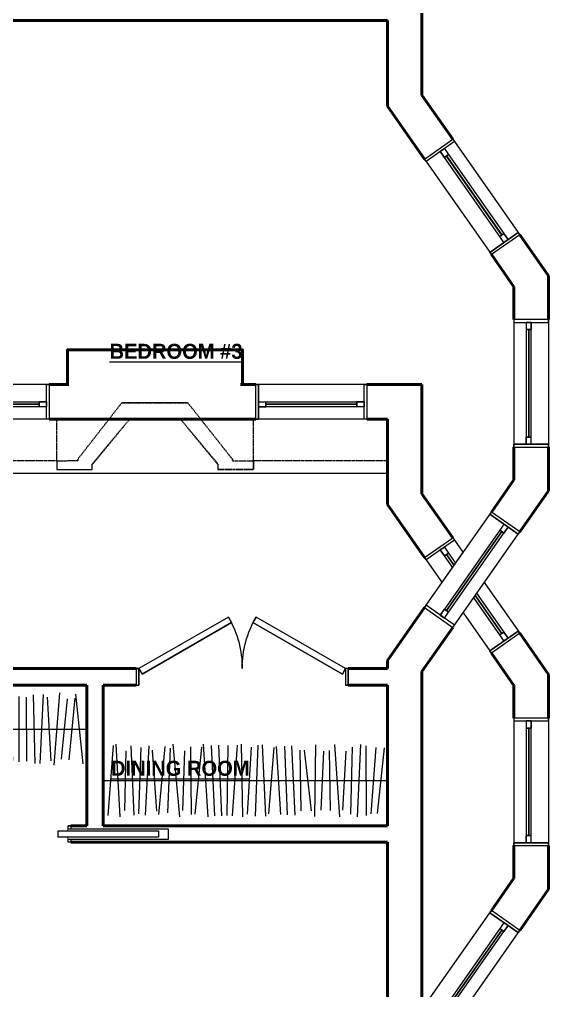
# Model space of a CAD drawing. Header units: inches. Extents: x -961 to 1381, y -1063 to 1035.
# Drawn here: x -128.7 to 16.6, y -697.3 to -430.6 of the extents above; entities that cross this region are included whole.
import ezdxf

# ---------------------------------------------------------------- set-up
doc = ezdxf.new("R2010")
doc.units = ezdxf.units.IN
doc.header["$LTSCALE"] = 0.2
doc.header["$MEASUREMENT"] = 0
doc.linetypes.add('STYLE_01', pattern=[0.41664, 0.20828, -0.20836])
for name, color, linetype, lineweight in [('_MD Elevations (2D)', 7, 'Continuous', 5), ('None', 7, 'Continuous', 5), ('Sills', 7, 'Continuous', 5)]:
    doc.layers.add(name, color=color, linetype=linetype, lineweight=lineweight)
doc.styles.add('Bradley Hand ITC TT-Bold', font='Bradley Hand ITC TT-Bold')

# ---------------------------------------------------------------- blocks, each defined once
blk = doc.blocks.new('Group-84')
at = {"layer": 'None', "color": 7, "linetype": 'Continuous', "lineweight": 5}
for points in [[(-15.25, 4.75), (-14.5, 4.75), (-14.5, -4.75), (-15.25, -4.75)], [(14.5, 4.75), (15.25, 4.75), (15.25, -4.75), (14.5, -4.75)]]:
    blk.add_lwpolyline(points, close=True, dxfattribs=at)
blk = doc.blocks.new('Group-85')
at = {"layer": 'None', "color": 7, "linetype": 'Continuous', "lineweight": 5}
for p, q in [((-15.25, 4.75), (-14.5, 4.75)), ((-14.5, 4.75), (-14.5, -4.75)), ((15.25, 4.75), (14.5, 4.75)), ((14.5, 4.75), (14.5, -4.75)), ((-15.25, -4.75), (-14.5, -4.75)), ((15.25, -4.75), (14.5, -4.75))]:
    blk.add_line(p, q, dxfattribs=at)
at = {"layer": 'None', "color": 7}
blk.add_blockref('Group-84', (0, 0), dxfattribs=at)
blk = doc.blocks.new('Group-86')
at = {"layer": 'None', "color": 7, "linetype": 'Continuous', "lineweight": 5}
for p, q in [((-14.5, 1.375), (-14.5, 0)), ((14.5, 1.375), (14.5, 0))]:
    blk.add_line(p, q, dxfattribs=at)
blk = doc.blocks.new('Group-87')
at = {"layer": 'None', "color": 7, "linetype": 'Continuous', "lineweight": 5}
for points in [[(-14.5, 1.375), (-12.5, 1.375), (-12.5, 0), (-14.5, 0)], [(12.5, 1.375), (14.5, 1.375), (14.5, 0), (12.5, 0)]]:
    blk.add_lwpolyline(points, close=True, dxfattribs=at)
blk = doc.blocks.new('Group-88')
at = {"layer": 'None', "color": 7, "linetype": 'Continuous', "lineweight": 5}
for p, q in [((-14.5, 1.375), (-12.5, 1.375)), ((-14.5, 0), (-12.5, 0)), ((-12.5, 1.375), (-12.5, 0)), ((14.5, 1.375), (12.5, 1.375)), ((12.5, 1.375), (12.5, 0)), ((14.5, 0), (12.5, 0))]:
    blk.add_line(p, q, dxfattribs=at)
blk.add_lwpolyline([(-12.5, 1.375), (12.5, 1.375), (12.5, 0), (-12.5, 0)], close=True, dxfattribs=at)
at = {"layer": 'None', "color": 7}
for name in ['Group-86', 'Group-87']:
    blk.add_blockref(name, (0, 0), dxfattribs=at)
blk = doc.blocks.new('Group-89')
at = {"layer": 'None', "color": 7, "linetype": 'Continuous', "lineweight": 5}
blk.add_lwpolyline([(-12.5, 0.7125), (12.5, 0.7125), (12.5, 0.6625), (-12.5, 0.6625)], close=True, dxfattribs=at)
blk = doc.blocks.new('Group-90')
at = {"layer": 'None', "color": 7, "linetype": 'Continuous', "lineweight": 5}
for p, q in [((-12.5, 0.7125), (12.5, 0.7125)), ((-12.5, 0.6625), (12.5, 0.6625))]:
    blk.add_line(p, q, dxfattribs=at)
at = {"layer": 'None', "color": 7}
blk.add_blockref('Group-89', (0, 0), dxfattribs=at)
blk = doc.blocks.new('Window (2D)-2')
at = {"color": 7, "linetype": 'Continuous', "lineweight": 5}
blk.add_wipeout([(-15.25, 4.75), (15.25, 4.75), (15.25, -4.75), (-15.25, -4.75)], dxfattribs=at).dxf.layer = 'None'
at = {"layer": 'None', "color": 7, "linetype": 'Continuous', "lineweight": 5}
for p, q in [((-15.25, 4.75), (15.25, 4.75)), ((-15.25, -4.75), (15.25, -4.75))]:
    blk.add_line(p, q, dxfattribs=at)
at = {"layer": 'None', "color": 7}
blk.add_blockref('Group-85', (0, 0), dxfattribs=at)
at = {"layer": 'Sills'}
for name in ['Group-88', 'Group-90']:
    blk.add_blockref(name, (0, 0), dxfattribs=at)
blk = doc.blocks.new('Group-92')
at = {"layer": 'None', "color": 7, "linetype": 'Continuous', "lineweight": 5}
for points in [[(-15.25, 4.75), (-14.5, 4.75), (-14.5, -4.75), (-15.25, -4.75)], [(14.5, 4.75), (15.25, 4.75), (15.25, -4.75), (14.5, -4.75)]]:
    blk.add_lwpolyline(points, close=True, dxfattribs=at)
blk = doc.blocks.new('Group-93')
at = {"layer": 'None', "color": 7, "linetype": 'Continuous', "lineweight": 5}
for p, q in [((-15.25, 4.75), (-14.5, 4.75)), ((-14.5, 4.75), (-14.5, -4.75)), ((15.25, 4.75), (14.5, 4.75)), ((14.5, 4.75), (14.5, -4.75)), ((-15.25, -4.75), (-14.5, -4.75)), ((15.25, -4.75), (14.5, -4.75))]:
    blk.add_line(p, q, dxfattribs=at)
at = {"layer": 'None', "color": 7}
blk.add_blockref('Group-92', (0, 0), dxfattribs=at)
blk = doc.blocks.new('Group-94')
at = {"layer": 'None', "color": 7, "linetype": 'Continuous', "lineweight": 5}
for p, q in [((-14.5, 1.375), (-14.5, 0)), ((14.5, 1.375), (14.5, 0))]:
    blk.add_line(p, q, dxfattribs=at)
blk = doc.blocks.new('Group-95')
at = {"layer": 'None', "color": 7, "linetype": 'Continuous', "lineweight": 5}
for points in [[(-14.5, 1.375), (-12.5, 1.375), (-12.5, 0), (-14.5, 0)], [(12.5, 1.375), (14.5, 1.375), (14.5, 0), (12.5, 0)]]:
    blk.add_lwpolyline(points, close=True, dxfattribs=at)
blk = doc.blocks.new('Group-96')
at = {"layer": 'None', "color": 7, "linetype": 'Continuous', "lineweight": 5}
for p, q in [((-14.5, 1.375), (-12.5, 1.375)), ((-14.5, 0), (-12.5, 0)), ((-12.5, 1.375), (-12.5, 0)), ((14.5, 1.375), (12.5, 1.375)), ((12.5, 1.375), (12.5, 0)), ((14.5, 0), (12.5, 0))]:
    blk.add_line(p, q, dxfattribs=at)
blk.add_lwpolyline([(-12.5, 1.375), (12.5, 1.375), (12.5, 0), (-12.5, 0)], close=True, dxfattribs=at)
at = {"layer": 'None', "color": 7}
for name in ['Group-94', 'Group-95']:
    blk.add_blockref(name, (0, 0), dxfattribs=at)
blk = doc.blocks.new('Group-97')
at = {"layer": 'None', "color": 7, "linetype": 'Continuous', "lineweight": 5}
blk.add_lwpolyline([(-12.5, 0.7125), (12.5, 0.7125), (12.5, 0.6625), (-12.5, 0.6625)], close=True, dxfattribs=at)
blk = doc.blocks.new('Group-98')
at = {"layer": 'None', "color": 7, "linetype": 'Continuous', "lineweight": 5}
for p, q in [((-12.5, 0.7125), (12.5, 0.7125)), ((-12.5, 0.6625), (12.5, 0.6625))]:
    blk.add_line(p, q, dxfattribs=at)
at = {"layer": 'None', "color": 7}
blk.add_blockref('Group-97', (0, 0), dxfattribs=at)
blk = doc.blocks.new('Window (2D)-3')
at = {"color": 7, "linetype": 'Continuous', "lineweight": 5}
blk.add_wipeout([(-15.25, 4.75), (15.25, 4.75), (15.25, -4.75), (-15.25, -4.75)], dxfattribs=at).dxf.layer = 'None'
at = {"layer": 'None', "color": 7, "linetype": 'Continuous', "lineweight": 5}
for p, q in [((-15.25, 4.75), (15.25, 4.75)), ((-15.25, -4.75), (15.25, -4.75))]:
    blk.add_line(p, q, dxfattribs=at)
at = {"layer": 'None', "color": 7}
blk.add_blockref('Group-93', (0, 0), dxfattribs=at)
at = {"layer": 'Sills'}
for name in ['Group-96', 'Group-98']:
    blk.add_blockref(name, (0, 0), dxfattribs=at)
blk = doc.blocks.new('Group-101')
at = {"layer": 'None', "color": 7, "linetype": 'Continuous', "lineweight": 5}
for points in [[(-17.5, 4.75), (-16.75, 4.75), (-16.75, -4.75), (-17.5, -4.75)], [(16.75, 4.75), (17.5, 4.75), (17.5, -4.75), (16.75, -4.75)]]:
    blk.add_lwpolyline(points, close=True, dxfattribs=at)
blk = doc.blocks.new('Group-102')
at = {"layer": 'None', "color": 7, "linetype": 'Continuous', "lineweight": 5}
for p, q in [((-17.5, 4.75), (-16.75, 4.75)), ((-16.75, 4.75), (-16.75, -4.75)), ((17.5, 4.75), (16.75, 4.75)), ((16.75, 4.75), (16.75, -4.75)), ((-17.5, -4.75), (-16.75, -4.75)), ((17.5, -4.75), (16.75, -4.75))]:
    blk.add_line(p, q, dxfattribs=at)
at = {"layer": 'None', "color": 7}
blk.add_blockref('Group-101', (0, 0), dxfattribs=at)
blk = doc.blocks.new('Group-103')
at = {"layer": 'None', "color": 7, "linetype": 'Continuous', "lineweight": 5}
for p, q in [((-16.75, 1.375), (-16.75, 0)), ((16.75, 1.375), (16.75, 0))]:
    blk.add_line(p, q, dxfattribs=at)
blk = doc.blocks.new('Group-104')
at = {"layer": 'None', "color": 7, "linetype": 'Continuous', "lineweight": 5}
for points in [[(-16.75, 1.375), (-14.75, 1.375), (-14.75, 0), (-16.75, 0)], [(14.75, 1.375), (16.75, 1.375), (16.75, 0), (14.75, 0)]]:
    blk.add_lwpolyline(points, close=True, dxfattribs=at)
blk = doc.blocks.new('Group-105')
at = {"layer": 'None', "color": 7, "linetype": 'Continuous', "lineweight": 5}
for p, q in [((-16.75, 1.375), (-14.75, 1.375)), ((-16.75, 0), (-14.75, 0)), ((-14.75, 1.375), (-14.75, 0)), ((16.75, 1.375), (14.75, 1.375)), ((14.75, 1.375), (14.75, 0)), ((16.75, 0), (14.75, 0))]:
    blk.add_line(p, q, dxfattribs=at)
blk.add_lwpolyline([(-14.75, 1.375), (14.75, 1.375), (14.75, 0), (-14.75, 0)], close=True, dxfattribs=at)
at = {"layer": 'None', "color": 7}
for name in ['Group-103', 'Group-104']:
    blk.add_blockref(name, (0, 0), dxfattribs=at)
blk = doc.blocks.new('Group-106')
at = {"layer": 'None', "color": 7, "linetype": 'Continuous', "lineweight": 5}
blk.add_lwpolyline([(-14.75, 0.7125), (14.75, 0.7125), (14.75, 0.6625), (-14.75, 0.6625)], close=True, dxfattribs=at)
blk = doc.blocks.new('Group-107')
at = {"layer": 'None', "color": 7, "linetype": 'Continuous', "lineweight": 5}
for p, q in [((-14.75, 0.7125), (14.75, 0.7125)), ((-14.75, 0.6625), (14.75, 0.6625))]:
    blk.add_line(p, q, dxfattribs=at)
at = {"layer": 'None', "color": 7}
blk.add_blockref('Group-106', (0, 0), dxfattribs=at)
blk = doc.blocks.new('Window (2D)-4')
at = {"color": 7, "linetype": 'Continuous', "lineweight": 5}
blk.add_wipeout([(-17.5, 4.75), (17.5, 4.75), (17.5, -4.75), (-17.5, -4.75)], dxfattribs=at).dxf.layer = 'None'
at = {"layer": 'None', "color": 7, "linetype": 'Continuous', "lineweight": 5}
for p, q in [((-17.5, 4.75), (17.5, 4.75)), ((-17.5, -4.75), (17.5, -4.75))]:
    blk.add_line(p, q, dxfattribs=at)
at = {"layer": 'None', "color": 7}
blk.add_blockref('Group-102', (0, 0), dxfattribs=at)
at = {"layer": 'Sills'}
for name in ['Group-105', 'Group-107']:
    blk.add_blockref(name, (0, 0), dxfattribs=at)
blk = doc.blocks.new('Group-129')
at = {"layer": 'None', "color": 7, "linetype": 'Continuous', "lineweight": 5}
for points in [[(-16, 4.75), (-15.25, 4.75), (-15.25, -4.75), (-16, -4.75)], [(15.25, 4.75), (16, 4.75), (16, -4.75), (15.25, -4.75)]]:
    blk.add_lwpolyline(points, close=True, dxfattribs=at)
blk = doc.blocks.new('Group-130')
at = {"layer": 'None', "color": 7, "linetype": 'Continuous', "lineweight": 5}
for p, q in [((-16, 4.75), (-15.25, 4.75)), ((-15.25, 4.75), (-15.25, -4.75)), ((16, 4.75), (15.25, 4.75)), ((15.25, 4.75), (15.25, -4.75)), ((-16, -4.75), (-15.25, -4.75)), ((16, -4.75), (15.25, -4.75))]:
    blk.add_line(p, q, dxfattribs=at)
at = {"layer": 'None', "color": 7}
blk.add_blockref('Group-129', (0, 0), dxfattribs=at)
blk = doc.blocks.new('Group-131')
at = {"layer": 'None', "color": 7, "linetype": 'Continuous', "lineweight": 5}
for p, q in [((-15.25, 1.375), (-15.25, 0)), ((15.25, 1.375), (15.25, 0))]:
    blk.add_line(p, q, dxfattribs=at)
blk = doc.blocks.new('Group-132')
at = {"layer": 'None', "color": 7, "linetype": 'Continuous', "lineweight": 5}
for points in [[(-15.25, 1.375), (-13.25, 1.375), (-13.25, 0), (-15.25, 0)], [(13.25, 1.375), (15.25, 1.375), (15.25, 0), (13.25, 0)]]:
    blk.add_lwpolyline(points, close=True, dxfattribs=at)
blk = doc.blocks.new('Group-133')
at = {"layer": 'None', "color": 7, "linetype": 'Continuous', "lineweight": 5}
for p, q in [((-15.25, 1.375), (-13.25, 1.375)), ((-15.25, 0), (-13.25, 0)), ((-13.25, 1.375), (-13.25, 0)), ((15.25, 1.375), (13.25, 1.375)), ((13.25, 1.375), (13.25, 0)), ((15.25, 0), (13.25, 0))]:
    blk.add_line(p, q, dxfattribs=at)
blk.add_lwpolyline([(-13.25, 1.375), (13.25, 1.375), (13.25, 0), (-13.25, 0)], close=True, dxfattribs=at)
at = {"layer": 'None', "color": 7}
for name in ['Group-131', 'Group-132']:
    blk.add_blockref(name, (0, 0), dxfattribs=at)
blk = doc.blocks.new('Group-134')
at = {"layer": 'None', "color": 7, "linetype": 'Continuous', "lineweight": 5}
blk.add_lwpolyline([(-13.25, 0.7125), (13.25, 0.7125), (13.25, 0.6625), (-13.25, 0.6625)], close=True, dxfattribs=at)
blk = doc.blocks.new('Group-135')
at = {"layer": 'None', "color": 7, "linetype": 'Continuous', "lineweight": 5}
for p, q in [((-13.25, 0.7125), (13.25, 0.7125)), ((-13.25, 0.6625), (13.25, 0.6625))]:
    blk.add_line(p, q, dxfattribs=at)
at = {"layer": 'None', "color": 7}
blk.add_blockref('Group-134', (0, 0), dxfattribs=at)
blk = doc.blocks.new('Window (2D)-7')
at = {"color": 7, "linetype": 'Continuous', "lineweight": 5}
blk.add_wipeout([(-16, 4.75), (16, 4.75), (16, -4.75), (-16, -4.75)], dxfattribs=at).dxf.layer = 'None'
at = {"layer": 'None', "color": 7, "linetype": 'Continuous', "lineweight": 5}
for p, q in [((-16, 4.75), (16, 4.75)), ((-16, -4.75), (16, -4.75))]:
    blk.add_line(p, q, dxfattribs=at)
at = {"layer": 'None', "color": 7}
blk.add_blockref('Group-130', (0, 0), dxfattribs=at)
at = {"layer": 'Sills'}
for name in ['Group-133', 'Group-135']:
    blk.add_blockref(name, (0, 0), dxfattribs=at)
blk = doc.blocks.new('Group-137')
at = {"layer": 'None', "color": 7, "linetype": 'Continuous', "lineweight": 5}
for points in [[(-16, 4.75), (-15.25, 4.75), (-15.25, -4.75), (-16, -4.75)], [(15.25, 4.75), (16, 4.75), (16, -4.75), (15.25, -4.75)]]:
    blk.add_lwpolyline(points, close=True, dxfattribs=at)
blk = doc.blocks.new('Group-138')
at = {"layer": 'None', "color": 7, "linetype": 'Continuous', "lineweight": 5}
for p, q in [((-16, 4.75), (-15.25, 4.75)), ((-15.25, 4.75), (-15.25, -4.75)), ((16, 4.75), (15.25, 4.75)), ((15.25, 4.75), (15.25, -4.75)), ((-16, -4.75), (-15.25, -4.75)), ((16, -4.75), (15.25, -4.75))]:
    blk.add_line(p, q, dxfattribs=at)
at = {"layer": 'None', "color": 7}
blk.add_blockref('Group-137', (0, 0), dxfattribs=at)
blk = doc.blocks.new('Group-139')
at = {"layer": 'None', "color": 7, "linetype": 'Continuous', "lineweight": 5}
for p, q in [((-15.25, 1.375), (-15.25, 0)), ((15.25, 1.375), (15.25, 0))]:
    blk.add_line(p, q, dxfattribs=at)
blk = doc.blocks.new('Group-140')
at = {"layer": 'None', "color": 7, "linetype": 'Continuous', "lineweight": 5}
for points in [[(-15.25, 1.375), (-13.25, 1.375), (-13.25, 0), (-15.25, 0)], [(13.25, 1.375), (15.25, 1.375), (15.25, 0), (13.25, 0)]]:
    blk.add_lwpolyline(points, close=True, dxfattribs=at)
blk = doc.blocks.new('Group-141')
at = {"layer": 'None', "color": 7, "linetype": 'Continuous', "lineweight": 5}
for p, q in [((-15.25, 1.375), (-13.25, 1.375)), ((-15.25, 0), (-13.25, 0)), ((-13.25, 1.375), (-13.25, 0)), ((15.25, 1.375), (13.25, 1.375)), ((13.25, 1.375), (13.25, 0)), ((15.25, 0), (13.25, 0))]:
    blk.add_line(p, q, dxfattribs=at)
blk.add_lwpolyline([(-13.25, 1.375), (13.25, 1.375), (13.25, 0), (-13.25, 0)], close=True, dxfattribs=at)
at = {"layer": 'None', "color": 7}
for name in ['Group-139', 'Group-140']:
    blk.add_blockref(name, (0, 0), dxfattribs=at)
blk = doc.blocks.new('Group-142')
at = {"layer": 'None', "color": 7, "linetype": 'Continuous', "lineweight": 5}
blk.add_lwpolyline([(-13.25, 0.7125), (13.25, 0.7125), (13.25, 0.6625), (-13.25, 0.6625)], close=True, dxfattribs=at)
blk = doc.blocks.new('Group-143')
at = {"layer": 'None', "color": 7, "linetype": 'Continuous', "lineweight": 5}
for p, q in [((-13.25, 0.7125), (13.25, 0.7125)), ((-13.25, 0.6625), (13.25, 0.6625))]:
    blk.add_line(p, q, dxfattribs=at)
at = {"layer": 'None', "color": 7}
blk.add_blockref('Group-142', (0, 0), dxfattribs=at)
blk = doc.blocks.new('Window (2D)-8')
at = {"color": 7, "linetype": 'Continuous', "lineweight": 5}
blk.add_wipeout([(-16, 4.75), (16, 4.75), (16, -4.75), (-16, -4.75)], dxfattribs=at).dxf.layer = 'None'
at = {"layer": 'None', "color": 7, "linetype": 'Continuous', "lineweight": 5}
for p, q in [((-16, 4.75), (16, 4.75)), ((-16, -4.75), (16, -4.75))]:
    blk.add_line(p, q, dxfattribs=at)
at = {"layer": 'None', "color": 7}
blk.add_blockref('Group-138', (0, 0), dxfattribs=at)
at = {"layer": 'Sills'}
for name in ['Group-141', 'Group-143']:
    blk.add_blockref(name, (0, 0), dxfattribs=at)
blk = doc.blocks.new('Group-165')
at = {"layer": 'None', "color": 7, "insert": (-84.5, -634.2), "char_height": 4.1288, "width": 63, "attachment_point": 2, "line_spacing_factor": 1.337445, "style": 'Bradley Hand ITC TT-Bold'}
blk.add_mtext('{\\LDINING ROOM\\P}', dxfattribs=at)
at = {"color": 7, "linetype": 'STYLE_01', "lineweight": 5}
blk.add_wipeout([(-118.4, -551.81), (-64.4, -551.67), (-61.03, -543.49), (-62.46, -524.93), (-119.51, -525), (-120.28, -550.26), (-118.4, -551.07)], dxfattribs=at).dxf.layer = 'None'
at = {"color": 7, "linetype": 'Continuous', "lineweight": 5}
for points in [[(-27.65, -540.34), (-18.15, -530.84), (-18.15, -560.85), (-27.65, -563.85)], [(7.1, -613.48), (16.6, -610.48), (16.6, -622.48), (7.1, -622.48)], [(7.1, -657.48), (16.6, -657.48), (16.6, -669.47), (7.1, -666.48)]]:
    blk.add_wipeout(points, dxfattribs=at).dxf.layer = 'None'
at = {"layer": 'None', "color": 7, "linetype": 'Continuous', "lineweight": 50}
for p, q in [((-120.5, -530.84), (-63.75, -530.84)), ((-33.25, -530.84), (-18.15, -530.84)), ((-18.15, -530.84), (-18.15, -560.85)), ((-33.25, -540.34), (-27.65, -540.34)), ((-27.65, -540.34), (-27.65, -563.85)), ((16.6, -610.48), (16.6, -622.48)), ((7.1, -613.48), (7.1, -622.48)), ((7.1, -657.48), (7.1, -666.48)), ((16.6, -657.48), (16.6, -669.47))]:
    blk.add_line(p, q, dxfattribs=at)
at = {"layer": 'None', "color": 7, "linetype": 'Continuous', "lineweight": 50, "flags": 128}
blk.add_lwpolyline([(-67.45, -530.84), (-67.45, -521.33), (-115.45, -521.33), (-115.45, -530.84)], dxfattribs=at)
at = {"color": 7, "linetype": 'STYLE_01', "lineweight": 5}
blk.add_wipeout([(-118.4, -551.83), (-118.4, -554.17), (-108.66, -554.17), (-108.66, -552.67), (-98.41, -540.41), (-84.41, -540.41), (-74.16, -552.67), (-74.16, -554.17), (-64.4, -554.17), (-64.4, -551.83), (-70.16, -551.83), (-70.16, -551.4), (-82.42, -535.91), (-100.58, -535.91), (-112.66, -551.4), (-112.66, -551.83)], dxfattribs=at).dxf.layer = 'None'
at = {"layer": 'None', "color": 7, "linetype": 'STYLE_01', "lineweight": 5, "flags": 128}
blk.add_lwpolyline([(-118.4, -551.83), (-118.4, -554.17), (-108.66, -554.17), (-108.66, -552.67), (-98.41, -540.41), (-84.41, -540.41), (-74.16, -552.67), (-74.16, -554.17), (-64.4, -554.17), (-64.4, -551.83), (-70.16, -551.83), (-70.16, -551.4), (-82.42, -535.91), (-100.58, -535.91), (-112.66, -551.4), (-112.66, -551.83)], close=True, dxfattribs=at)
at = {"layer": 'None', "color": 7, "linetype": 'STYLE_01', "lineweight": 20, "flags": 128}
blk.add_lwpolyline([(-64.4, -551.67), (-64.4, -554.17), (-74.16, -554.17)], dxfattribs=at)
at = {"layer": 'None', "color": 7, "xscale": -1, "rotation": 90}
blk.add_blockref('Window (2D)-4', (11.85, -639.98), dxfattribs=at)
at = {"color": 7, "linetype": 'Continuous', "lineweight": 5}
for points in [[(-115, -529.46), (-68, -529.46), (-68, -532.21), (-115, -532.21)], [(-9.67, -572.96), (-17.46, -578.4), (-27.65, -563.85), (-18.15, -560.85)], [(16.6, -610.48), (7.1, -613.48), (0.9, -604.62), (8.68, -599.17)], [(8.68, -680.78), (0.9, -675.33), (7.1, -666.48), (16.6, -669.47)]]:
    blk.add_wipeout(points, dxfattribs=at).dxf.layer = 'None'
at = {"layer": 'None', "color": 7, "linetype": 'Continuous', "lineweight": 50}
for p, q in [((-9.67, -572.96), (-18.15, -560.85)), ((-17.46, -578.4), (-27.65, -563.85)), ((16.6, -610.48), (8.68, -599.17)), ((7.1, -613.48), (0.9, -604.62)), ((0.9, -675.33), (7.1, -666.48)), ((8.68, -680.78), (16.6, -669.47))]:
    blk.add_line(p, q, dxfattribs=at)
at = {"color": 7, "linetype": 'STYLE_01', "lineweight": 20}
blk.add_wipeout([(-108.66, -554.17), (-108.66, -552.89), (-98.41, -540.41), (-84.41, -540.41), (-74.16, -552.89), (-74.16, -554.17)], dxfattribs=at).dxf.layer = 'None'
at = {"layer": 'None', "color": 7, "linetype": 'STYLE_01', "lineweight": 20}
blk.add_lwpolyline([(-108.66, -554.17), (-108.66, -552.89), (-98.41, -540.41), (-84.41, -540.41), (-74.16, -552.89), (-74.16, -554.17)], dxfattribs=at)
at = {"layer": 'None', "color": 7, "linetype": 'STYLE_01', "lineweight": 20, "flags": 128}
blk.add_lwpolyline([(-118.4, -551.67), (-118.4, -554.17), (-108.66, -554.17)], dxfattribs=at)
at = {"layer": 'None', "color": 7, "rotation": -55}
blk.add_blockref('Window (2D)-8', (-4.39, -588.79), dxfattribs=at)
at = {"layer": 'None', "color": 7, "xscale": -1, "rotation": -125}
blk.add_blockref('Window (2D)-7', (-4.39, -691.16), dxfattribs=at)
at = {"color": 7, "linetype": 'STYLE_01', "lineweight": 5}
blk.add_wipeout([(-118.48, -540.34), (-118.5, -551.83), (-112.66, -551.72), (-112.66, -551.4), (-100.58, -535.91), (-82.42, -535.91), (-70.16, -551.4), (-70.16, -551.83), (-64.41, -551.83), (-64.39, -540.34)], dxfattribs=at).dxf.layer = 'None'
at = {"layer": 'None', "color": 7, "linetype": 'Continuous', "lineweight": 50}
blk.add_line((-120.5, -540.34), (-63.75, -540.34), dxfattribs=at)
at = {"layer": 'None', "color": 7, "linetype": 'STYLE_01', "lineweight": 5}
blk.add_line((-74.85, -551.84), (-75.02, -551.84), dxfattribs=at)
blk.add_lwpolyline([(-118.48, -540.34), (-118.5, -551.83), (-112.66, -551.72), (-112.66, -551.4), (-100.58, -535.91), (-82.42, -535.91), (-70.16, -551.4), (-70.16, -551.83), (-64.41, -551.83), (-64.39, -540.34)], dxfattribs=at)
at = {"layer": 'None', "color": 7, "rotation": 180}
for name, p in [('Window (2D)-3', (-135.75, -535.59)), ('Window (2D)-2', (-48.5, -535.59))]:
    blk.add_blockref(name, p, dxfattribs=at)
at = {"layer": 'None', "color": 7, "linetype": 'Continuous', "lineweight": 20}
blk.add_lwpolyline([(-27.65, -540.34), (-27.65, -555.34), (-155.15, -555.34), (-155.15, -540.34)], dxfattribs=at)
at = {"layer": 'None', "color": 7, "linetype": 'STYLE_01', "lineweight": 20}
for points in [[(-118.4, -551.84), (-155.15, -551.84), (-155.15, -540.34)], [(-27.65, -540.34), (-27.65, -551.84), (-64.4, -551.84)]]:
    blk.add_lwpolyline(points, dxfattribs=at)
blk = doc.blocks.new('Clothes Rod (2D)')
at = {"layer": 'None', "color": 7, "linetype": 'Continuous', "lineweight": 5}
for p, q in [((2.71, 9.62), (1.3, -9.62)), ((3.49, 9.98), (4.52, -9.98)), ((6.22, 8.2), (5.81, -8.2)), ((7.61, 9.5), (8.43, -9.5)), ((10.34, 9.12), (9.71, -9.12)), ((12.55, 9.5), (11.5, -9.5)), ((13.42, 8.37), (14.64, -8.37)), ((16.9, 9.34), (15.17, -9.34)), ((18.41, 8.89), (17.67, -8.89)), ((19.12, 9.98), (20.97, -9.98)), ((22.33, 8.21), (21.77, -8.21)), ((23.97, 9.31), (24.14, -9.31)), ((26.95, 9.2), (25.17, -9.2)), ((27.42, 9.97), (28.7, -9.97)), ((29.59, 9.67), (30.54, -9.67)), ((31.67, 9.7), (32.48, -9.7)), ((34.23, 9.61), (33.92, -9.61)), ((36.78, 9.69), (35.38, -9.69)), ((37.91, 9.98), (38.26, -9.98)), ((40.65, 9.2), (39.53, -9.2)), ((42.47, 9.76), (41.72, -9.76)), ((43.61, 9.78), (44.59, -9.78)), ((46.85, 9.1), (45.36, -9.1)), ((47.51, 9.36), (48.7, -9.36)), ((49.75, 9.43), (50.48, -9.43)), ((51.65, 9.52), (52.59, -9.52)), ((53.95, 8.33), (54.29, -8.33)), ((55.16, 8.35), (57.09, -8.35)), ((58.23, 9.83), (58.03, -9.83)), ((60.5, 8.08), (59.77, -8.08)), ((62, 8.26), (62.28, -8.26)), ((63.46, 9.91), (64.83, -9.91)), ((66.62, 8.1), (65.67, -8.1)), ((68.38, 9.21), (67.92, -9.21)), ((70.64, 9.93), (69.67, -9.93)), ((72.1, 9.59), (72.22, -9.59)), ((74.83, 9.13), (73.5, -9.13)), ((77.14, 9), (75.2, -9)), ((0, 0), (78.17, 0))]:
    blk.add_line(p, q, dxfattribs=at)
blk = doc.blocks.new('Group-428')
at = {"layer": 'None', "color": 7, "linetype": 'Continuous', "lineweight": 5}
for points in [[(-17.5, 4.75), (-16.75, 4.75), (-16.75, -4.75), (-17.5, -4.75)], [(16.75, 4.75), (17.5, 4.75), (17.5, -4.75), (16.75, -4.75)]]:
    blk.add_lwpolyline(points, close=True, dxfattribs=at)
blk = doc.blocks.new('Group-429')
at = {"layer": 'None', "color": 7, "linetype": 'Continuous', "lineweight": 5}
for p, q in [((-17.5, 4.75), (-16.75, 4.75)), ((-16.75, 4.75), (-16.75, -4.75)), ((17.5, 4.75), (16.75, 4.75)), ((16.75, 4.75), (16.75, -4.75)), ((-17.5, -4.75), (-16.75, -4.75)), ((17.5, -4.75), (16.75, -4.75))]:
    blk.add_line(p, q, dxfattribs=at)
at = {"layer": 'None', "color": 7}
blk.add_blockref('Group-428', (0, 0), dxfattribs=at)
blk = doc.blocks.new('Group-430')
at = {"layer": 'None', "color": 7, "linetype": 'Continuous', "lineweight": 5}
for p, q in [((-16.75, 1.375), (-16.75, 0)), ((16.75, 1.375), (16.75, 0))]:
    blk.add_line(p, q, dxfattribs=at)
blk = doc.blocks.new('Group-431')
at = {"layer": 'None', "color": 7, "linetype": 'Continuous', "lineweight": 5}
for points in [[(-16.75, 1.375), (-14.75, 1.375), (-14.75, 0), (-16.75, 0)], [(14.75, 1.375), (16.75, 1.375), (16.75, 0), (14.75, 0)]]:
    blk.add_lwpolyline(points, close=True, dxfattribs=at)
blk = doc.blocks.new('Group-432')
at = {"layer": 'None', "color": 7, "linetype": 'Continuous', "lineweight": 5}
for p, q in [((-16.75, 1.375), (-14.75, 1.375)), ((-16.75, 0), (-14.75, 0)), ((-14.75, 1.375), (-14.75, 0)), ((16.75, 1.375), (14.75, 1.375)), ((14.75, 1.375), (14.75, 0)), ((16.75, 0), (14.75, 0))]:
    blk.add_line(p, q, dxfattribs=at)
blk.add_lwpolyline([(-14.75, 1.375), (14.75, 1.375), (14.75, 0), (-14.75, 0)], close=True, dxfattribs=at)
at = {"layer": 'None', "color": 7}
for name in ['Group-430', 'Group-431']:
    blk.add_blockref(name, (0, 0), dxfattribs=at)
blk = doc.blocks.new('Group-433')
at = {"layer": 'None', "color": 7, "linetype": 'Continuous', "lineweight": 5}
blk.add_lwpolyline([(-14.75, 0.7125), (14.75, 0.7125), (14.75, 0.6625), (-14.75, 0.6625)], close=True, dxfattribs=at)
blk = doc.blocks.new('Group-434')
at = {"layer": 'None', "color": 7, "linetype": 'Continuous', "lineweight": 5}
for p, q in [((-14.75, 0.7125), (14.75, 0.7125)), ((-14.75, 0.6625), (14.75, 0.6625))]:
    blk.add_line(p, q, dxfattribs=at)
at = {"layer": 'None', "color": 7}
blk.add_blockref('Group-433', (0, 0), dxfattribs=at)
blk = doc.blocks.new('Window (2D)-21')
at = {"color": 7, "linetype": 'Continuous', "lineweight": 5}
blk.add_wipeout([(-17.5, 4.75), (17.5, 4.75), (17.5, -4.75), (-17.5, -4.75)], dxfattribs=at).dxf.layer = 'None'
at = {"layer": 'None', "color": 7, "linetype": 'Continuous', "lineweight": 5}
for p, q in [((-17.5, 4.75), (17.5, 4.75)), ((-17.5, -4.75), (17.5, -4.75))]:
    blk.add_line(p, q, dxfattribs=at)
at = {"layer": 'None', "color": 7}
blk.add_blockref('Group-429', (0, 0), dxfattribs=at)
at = {"layer": 'Sills'}
for name in ['Group-432', 'Group-434']:
    blk.add_blockref(name, (0, 0), dxfattribs=at)
blk = doc.blocks.new('Group-444')
at = {"layer": 'None', "color": 7, "linetype": 'Continuous', "lineweight": 5}
for points in [[(-16, 4.75), (-15.25, 4.75), (-15.25, -4.75), (-16, -4.75)], [(15.25, 4.75), (16, 4.75), (16, -4.75), (15.25, -4.75)]]:
    blk.add_lwpolyline(points, close=True, dxfattribs=at)
blk = doc.blocks.new('Group-445')
at = {"layer": 'None', "color": 7, "linetype": 'Continuous', "lineweight": 5}
for p, q in [((-16, 4.75), (-15.25, 4.75)), ((-15.25, 4.75), (-15.25, -4.75)), ((16, 4.75), (15.25, 4.75)), ((15.25, 4.75), (15.25, -4.75)), ((-16, -4.75), (-15.25, -4.75)), ((16, -4.75), (15.25, -4.75))]:
    blk.add_line(p, q, dxfattribs=at)
at = {"layer": 'None', "color": 7}
blk.add_blockref('Group-444', (0, 0), dxfattribs=at)
blk = doc.blocks.new('Group-446')
at = {"layer": 'None', "color": 7, "linetype": 'Continuous', "lineweight": 5}
for p, q in [((-15.25, 1.375), (-15.25, 0)), ((15.25, 1.375), (15.25, 0))]:
    blk.add_line(p, q, dxfattribs=at)
blk = doc.blocks.new('Group-447')
at = {"layer": 'None', "color": 7, "linetype": 'Continuous', "lineweight": 5}
for points in [[(-15.25, 1.375), (-13.25, 1.375), (-13.25, 0), (-15.25, 0)], [(13.25, 1.375), (15.25, 1.375), (15.25, 0), (13.25, 0)]]:
    blk.add_lwpolyline(points, close=True, dxfattribs=at)
blk = doc.blocks.new('Group-448')
at = {"layer": 'None', "color": 7, "linetype": 'Continuous', "lineweight": 5}
for p, q in [((-15.25, 1.375), (-13.25, 1.375)), ((-15.25, 0), (-13.25, 0)), ((-13.25, 1.375), (-13.25, 0)), ((15.25, 1.375), (13.25, 1.375)), ((13.25, 1.375), (13.25, 0)), ((15.25, 0), (13.25, 0))]:
    blk.add_line(p, q, dxfattribs=at)
blk.add_lwpolyline([(-13.25, 1.375), (13.25, 1.375), (13.25, 0), (-13.25, 0)], close=True, dxfattribs=at)
at = {"layer": 'None', "color": 7}
for name in ['Group-446', 'Group-447']:
    blk.add_blockref(name, (0, 0), dxfattribs=at)
blk = doc.blocks.new('Group-449')
at = {"layer": 'None', "color": 7, "linetype": 'Continuous', "lineweight": 5}
blk.add_lwpolyline([(-13.25, 0.7125), (13.25, 0.7125), (13.25, 0.6625), (-13.25, 0.6625)], close=True, dxfattribs=at)
blk = doc.blocks.new('Group-450')
at = {"layer": 'None', "color": 7, "linetype": 'Continuous', "lineweight": 5}
for p, q in [((-13.25, 0.7125), (13.25, 0.7125)), ((-13.25, 0.6625), (13.25, 0.6625))]:
    blk.add_line(p, q, dxfattribs=at)
at = {"layer": 'None', "color": 7}
blk.add_blockref('Group-449', (0, 0), dxfattribs=at)
blk = doc.blocks.new('Window (2D)-23')
at = {"color": 7, "linetype": 'Continuous', "lineweight": 5}
blk.add_wipeout([(-16, 4.75), (16, 4.75), (16, -4.75), (-16, -4.75)], dxfattribs=at).dxf.layer = 'None'
at = {"layer": 'None', "color": 7, "linetype": 'Continuous', "lineweight": 5}
for p, q in [((-16, 4.75), (16, 4.75)), ((-16, -4.75), (16, -4.75))]:
    blk.add_line(p, q, dxfattribs=at)
at = {"layer": 'None', "color": 7}
blk.add_blockref('Group-445', (0, 0), dxfattribs=at)
at = {"layer": 'Sills'}
for name in ['Group-448', 'Group-450']:
    blk.add_blockref(name, (0, 0), dxfattribs=at)
blk = doc.blocks.new('Group-452')
at = {"layer": 'None', "color": 7, "linetype": 'Continuous', "lineweight": 5}
for points in [[(-16, 4.75), (-15.25, 4.75), (-15.25, -4.75), (-16, -4.75)], [(15.25, 4.75), (16, 4.75), (16, -4.75), (15.25, -4.75)]]:
    blk.add_lwpolyline(points, close=True, dxfattribs=at)
blk = doc.blocks.new('Group-453')
at = {"layer": 'None', "color": 7, "linetype": 'Continuous', "lineweight": 5}
for p, q in [((-16, 4.75), (-15.25, 4.75)), ((-15.25, 4.75), (-15.25, -4.75)), ((16, 4.75), (15.25, 4.75)), ((15.25, 4.75), (15.25, -4.75)), ((-16, -4.75), (-15.25, -4.75)), ((16, -4.75), (15.25, -4.75))]:
    blk.add_line(p, q, dxfattribs=at)
at = {"layer": 'None', "color": 7}
blk.add_blockref('Group-452', (0, 0), dxfattribs=at)
blk = doc.blocks.new('Group-454')
at = {"layer": 'None', "color": 7, "linetype": 'Continuous', "lineweight": 5}
for p, q in [((-15.25, 1.375), (-15.25, 0)), ((15.25, 1.375), (15.25, 0))]:
    blk.add_line(p, q, dxfattribs=at)
blk = doc.blocks.new('Group-455')
at = {"layer": 'None', "color": 7, "linetype": 'Continuous', "lineweight": 5}
for points in [[(-15.25, 1.375), (-13.25, 1.375), (-13.25, 0), (-15.25, 0)], [(13.25, 1.375), (15.25, 1.375), (15.25, 0), (13.25, 0)]]:
    blk.add_lwpolyline(points, close=True, dxfattribs=at)
blk = doc.blocks.new('Group-456')
at = {"layer": 'None', "color": 7, "linetype": 'Continuous', "lineweight": 5}
for p, q in [((-15.25, 1.375), (-13.25, 1.375)), ((-15.25, 0), (-13.25, 0)), ((-13.25, 1.375), (-13.25, 0)), ((15.25, 1.375), (13.25, 1.375)), ((13.25, 1.375), (13.25, 0)), ((15.25, 0), (13.25, 0))]:
    blk.add_line(p, q, dxfattribs=at)
blk.add_lwpolyline([(-13.25, 1.375), (13.25, 1.375), (13.25, 0), (-13.25, 0)], close=True, dxfattribs=at)
at = {"layer": 'None', "color": 7}
for name in ['Group-454', 'Group-455']:
    blk.add_blockref(name, (0, 0), dxfattribs=at)
blk = doc.blocks.new('Group-457')
at = {"layer": 'None', "color": 7, "linetype": 'Continuous', "lineweight": 5}
blk.add_lwpolyline([(-13.25, 0.7125), (13.25, 0.7125), (13.25, 0.6625), (-13.25, 0.6625)], close=True, dxfattribs=at)
blk = doc.blocks.new('Group-458')
at = {"layer": 'None', "color": 7, "linetype": 'Continuous', "lineweight": 5}
for p, q in [((-13.25, 0.7125), (13.25, 0.7125)), ((-13.25, 0.6625), (13.25, 0.6625))]:
    blk.add_line(p, q, dxfattribs=at)
at = {"layer": 'None', "color": 7}
blk.add_blockref('Group-457', (0, 0), dxfattribs=at)
blk = doc.blocks.new('Window (2D)-24')
at = {"color": 7, "linetype": 'Continuous', "lineweight": 5}
blk.add_wipeout([(-16, 4.75), (16, 4.75), (16, -4.75), (-16, -4.75)], dxfattribs=at).dxf.layer = 'None'
at = {"layer": 'None', "color": 7, "linetype": 'Continuous', "lineweight": 5}
for p, q in [((-16, 4.75), (16, 4.75)), ((-16, -4.75), (16, -4.75))]:
    blk.add_line(p, q, dxfattribs=at)
at = {"layer": 'None', "color": 7}
blk.add_blockref('Group-453', (0, 0), dxfattribs=at)
at = {"layer": 'Sills'}
for name in ['Group-456', 'Group-458']:
    blk.add_blockref(name, (0, 0), dxfattribs=at)
blk = doc.blocks.new('Group-468')
at = {"layer": 'None', "color": 7, "linetype": 'Continuous', "lineweight": 5}
for p, q in [((-14.5, 2.25), (-14.5, -2.25)), ((14.5, 2.25), (14.5, -2.25))]:
    blk.add_line(p, q, dxfattribs=at)
blk = doc.blocks.new('Group-469')
at = {"color": 7, "linetype": 'Continuous', "lineweight": 5}
for points in [[(-14.5, 2.25), (-13.75, 2.25), (-13.75, -2.25), (-14.5, -2.25)], [(13.75, 2.25), (14.5, 2.25), (14.5, -2.25), (13.75, -2.25)]]:
    blk.add_wipeout(points, dxfattribs=at).dxf.layer = 'None'
at = {"layer": 'None', "color": 7, "linetype": 'Continuous', "lineweight": 5}
for points in [[(-14.5, 2.25), (-13.75, 2.25), (-13.75, -2.25), (-14.5, -2.25)], [(13.75, 2.25), (14.5, 2.25), (14.5, -2.25), (13.75, -2.25)]]:
    blk.add_lwpolyline(points, close=True, dxfattribs=at)
blk = doc.blocks.new('Group-470')
at = {"layer": 'None', "color": 7}
blk.add_blockref('Group-468', (0, 0), dxfattribs=at)
blk.add_blockref('Group-469', (0, 0), dxfattribs=at)
at = {"layer": 'None', "color": 7, "linetype": 'Continuous', "lineweight": 5}
for p, q in [((-14.5, 2.25), (-13.75, 2.25)), ((-13.75, 2.25), (-13.75, -2.25)), ((14.5, 2.25), (13.75, 2.25)), ((13.75, 2.25), (13.75, -2.25)), ((-14.5, -2.25), (-13.75, -2.25)), ((14.5, -2.25), (13.75, -2.25))]:
    blk.add_line(p, q, dxfattribs=at)
blk = doc.blocks.new('Group-471')
at = {"color": 7, "linetype": 'Continuous', "lineweight": 5}
blk.add_wipeout([(-38.5, 0.875), (-11, 0.875), (-11, -0.875), (-38.5, -0.875)], dxfattribs=at).dxf.layer = 'None'
at = {"layer": 'None', "color": 7, "linetype": 'Continuous', "lineweight": 5}
blk.add_lwpolyline([(-38.5, 0.875), (-11, 0.875), (-11, -0.875), (-38.5, -0.875)], close=True, dxfattribs=at)
blk = doc.blocks.new('Door (2D)-17')
at = {"layer": 'None', "color": 7}
blk.add_blockref('Group-470', (0, 0), dxfattribs=at)
at = {"color": 7, "linetype": 'Continuous', "lineweight": 5}
blk.add_wipeout([(-41.25, 1.375), (-13.75, 1.375), (-13.75, -1.375), (-41.25, -1.375)], dxfattribs=at).dxf.layer = 'None'
at = {"layer": 'None', "color": 7, "linetype": 'Continuous', "lineweight": 5}
blk.add_lwpolyline([(-14.5, 2.25), (-13.75, 2.25), (-13.75, 1.375), (-41.25, 1.375), (-41.25, -1.375), (-13.75, -1.375), (-13.75, -2.25), (-14.5, -2.25)], dxfattribs=at)
at = {"layer": 'Sills'}
blk.add_blockref('Group-471', (0, 0), dxfattribs=at)
blk = doc.blocks.new('Group-473')
at = {"layer": 'None', "color": 7, "linetype": 'Continuous', "lineweight": 5}
for p, q in [((-29.125, 2.25), (-29.125, -2.25)), ((29.125, 2.25), (29.125, -2.25))]:
    blk.add_line(p, q, dxfattribs=at)
blk = doc.blocks.new('Group-474')
at = {"color": 7, "linetype": 'Continuous', "lineweight": 5}
for points in [[(-29.125, 2.25), (-28.375, 2.25), (-28.375, -2.25), (-29.125, -2.25)], [(28.375, 2.25), (29.125, 2.25), (29.125, -2.25), (28.375, -2.25)]]:
    blk.add_wipeout(points, dxfattribs=at).dxf.layer = 'None'
at = {"layer": 'None', "color": 7, "linetype": 'Continuous', "lineweight": 5}
for points in [[(-29.125, 2.25), (-28.375, 2.25), (-28.375, -2.25), (-29.125, -2.25)], [(28.375, 2.25), (29.125, 2.25), (29.125, -2.25), (28.375, -2.25)]]:
    blk.add_lwpolyline(points, close=True, dxfattribs=at)
blk = doc.blocks.new('Group-475')
at = {"layer": 'None', "color": 7}
blk.add_blockref('Group-473', (0, 0), dxfattribs=at)
blk.add_blockref('Group-474', (0, 0), dxfattribs=at)
at = {"layer": 'None', "color": 7, "linetype": 'Continuous', "lineweight": 5}
for p, q in [((-29.125, 2.25), (-28.375, 2.25)), ((-28.375, 2.25), (-28.375, -2.25)), ((29.125, 2.25), (28.375, 2.25)), ((28.375, 2.25), (28.375, -2.25)), ((-29.125, -2.25), (-28.375, -2.25)), ((29.125, -2.25), (28.375, -2.25))]:
    blk.add_line(p, q, dxfattribs=at)
blk = doc.blocks.new('Group-476')
at = {"layer": 'None', "color": 7, "linetype": 'Continuous', "lineweight": 5}
blk.add_arc((-28.375, 2.25), 28.375, 0, 30, dxfattribs=at)
blk = doc.blocks.new('Group-477')
at = {"color": 7, "linetype": 'Continuous', "lineweight": 5}
blk.add_wipeout([(-28.38, 2.25), (-3.8, 16.44), (-2.93, 14.92), (-27.5, 0.73)], dxfattribs=at).dxf.layer = 'None'
at = {"layer": 'None', "color": 7, "linetype": 'Continuous', "lineweight": 5}
blk.add_lwpolyline([(-28.38, 2.25), (-3.8, 16.44), (-2.93, 14.92), (-27.5, 0.73)], close=True, dxfattribs=at)
blk = doc.blocks.new('Group-478')
at = {"layer": 'None', "color": 7}
blk.add_blockref('Group-477', (0, 0), dxfattribs=at)
at = {"layer": 'None', "color": 7, "linetype": 'Continuous', "lineweight": 5}
for p, q in [((-28.38, 2.25), (-3.8, 16.44)), ((-3.8, 16.44), (-2.93, 14.92)), ((-27.5, 0.73), (-2.93, 14.92)), ((-28.38, 2.25), (-27.5, 0.73))]:
    blk.add_line(p, q, dxfattribs=at)
blk = doc.blocks.new('Group-479')
at = {"layer": 'Sills'}
blk.add_blockref('Group-478', (0, 0), dxfattribs=at)
blk = doc.blocks.new('Group-480')
at = {"layer": 'None', "color": 7, "linetype": 'Continuous', "lineweight": 5}
blk.add_arc((28.375, 2.25), 28.375, 150, 180, dxfattribs=at)
blk = doc.blocks.new('Group-481')
at = {"color": 7, "linetype": 'Continuous', "lineweight": 5}
blk.add_wipeout([(3.8, 16.44), (28.38, 2.25), (27.5, 0.73), (2.93, 14.92)], dxfattribs=at).dxf.layer = 'None'
at = {"layer": 'None', "color": 7, "linetype": 'Continuous', "lineweight": 5}
blk.add_lwpolyline([(3.8, 16.44), (28.38, 2.25), (27.5, 0.73), (2.93, 14.92)], close=True, dxfattribs=at)
blk = doc.blocks.new('Group-482')
at = {"layer": 'None', "color": 7}
blk.add_blockref('Group-481', (0, 0), dxfattribs=at)
at = {"layer": 'None', "color": 7, "linetype": 'Continuous', "lineweight": 5}
for p, q in [((3.8, 16.44), (2.93, 14.92)), ((3.8, 16.44), (28.38, 2.25)), ((2.93, 14.92), (27.5, 0.73)), ((28.38, 2.25), (27.5, 0.73))]:
    blk.add_line(p, q, dxfattribs=at)
blk = doc.blocks.new('Group-483')
at = {"layer": 'Sills'}
blk.add_blockref('Group-482', (0, 0), dxfattribs=at)
blk = doc.blocks.new('Door (2D)-18')
at = {"layer": 'None', "color": 7}
blk.add_blockref('Group-475', (0, 0), dxfattribs=at)
at = {"layer": 'Sills'}
for name in ['Group-476', 'Group-480']:
    blk.add_blockref(name, (0, 0), dxfattribs=at)
at = {"layer": 'None', "color": 7}
for name in ['Group-479', 'Group-483']:
    blk.add_blockref(name, (0, 0), dxfattribs=at)
blk = doc.blocks.new('Clothes Rod (2D)-1')
at = {"layer": 'None', "color": 7, "linetype": 'Continuous', "lineweight": 5}
for p, q in [((2.12, 9.4), (2.03, -9.4)), ((4.65, 9.39), (3.65, -9.39)), ((6.72, 8.88), (5.73, -8.88)), ((8.93, 8.73), (7.67, -8.73)), ((10.47, 9.62), (10.28, -9.62)), ((11.77, 8.29), (13.13, -8.29)), ((14.4, 8.88), (14.65, -8.88)), ((16.21, 8.65), (16.99, -8.65)), ((18.65, 8.98), (18.7, -8.98)), ((20.72, 8.78), (20.78, -8.78)), ((22.59, 9.42), (23.06, -9.42)), ((25.33, 9.48), (24.47, -9.48)), ((26.48, 8.73), (27.47, -8.73)), ((29.81, 9.94), (28.29, -9.94)), ((31.98, 8.3), (30.27, -8.3)), ((34.03, 8.46), (32.37, -8.46)), ((34.28, 9.59), (36.27, -9.59)), ((0, 0), (37.35, 0))]:
    blk.add_line(p, q, dxfattribs=at)
blk = doc.blocks.new('Group-539')
at = {"layer": 'None', "color": 7}
blk.add_blockref('Clothes Rod (2D)', (-105.65, -639.64, 64), dxfattribs=at)
at = {"layer": 'None', "color": 7, "insert": (-85.67, -519.67), "char_height": 4.1288, "width": 63, "attachment_point": 2, "line_spacing_factor": 1.337445, "style": 'Bradley Hand ITC TT-Bold'}
blk.add_mtext('{\\LBEDROOM #3\\P}', dxfattribs=at)
at = {"color": 7, "linetype": 'STYLE_01', "lineweight": 5}
blk.add_wipeout([(-118.4, -442.37), (-64.4, -442.23), (-61.03, -434.04), (-62.46, -415.49), (-119.51, -415.56), (-120.28, -440.82), (-118.4, -441.63)], dxfattribs=at).dxf.layer = 'None'
at = {"color": 7, "linetype": 'Continuous', "lineweight": 5}
for points in [[(-27.65, -430.9), (-18.15, -421.4), (-18.15, -451.41), (-27.65, -454.4)], [(7.1, -504.03), (16.6, -501.04), (16.6, -513.03), (7.1, -513.03)], [(7.1, -548.03), (16.6, -548.03), (16.6, -560.03), (7.1, -557.03)], [(-96.62, -608.9), (-96.62, -613.4), (-176.73, -613.4), (-176.73, -608.9)]]:
    blk.add_wipeout(points, dxfattribs=at).dxf.layer = 'None'
at = {"layer": 'None', "color": 7, "linetype": 'Continuous', "lineweight": 50}
for p, q in [((-18.15, -421.4), (-18.15, -451.41)), ((-138.38, -430.9), (-27.65, -430.9)), ((-27.65, -430.9), (-27.65, -454.4)), ((16.6, -501.04), (16.6, -513.03)), ((7.1, -504.03), (7.1, -513.03)), ((7.1, -548.03), (7.1, -557.03)), ((16.6, -548.03), (16.6, -560.03)), ((-96.62, -608.9), (-176.73, -608.9)), ((-110.15, -613.4), (-146.65, -613.4)), ((-96.62, -613.4), (-105.65, -613.4))]:
    blk.add_line(p, q, dxfattribs=at)
at = {"color": 7, "linetype": 'Continuous', "lineweight": 5}
blk.add_wipeout([(-27.65, -606.66), (-18.15, -609.66), (-18.15, -742.82), (-27.65, -742.82)], dxfattribs=at).dxf.layer = 'None'
at = {"layer": 'None', "color": 7, "linetype": 'Continuous', "lineweight": 50}
for p, q in [((-27.65, -606.66), (-27.65, -608.9)), ((-18.15, -609.66), (-18.15, -742.82)), ((-27.65, -613.4), (-27.65, -652.07)), ((-27.65, -656.57), (-27.65, -742.82))]:
    blk.add_line(p, q, dxfattribs=at)
at = {"layer": 'None', "color": 7, "xscale": -1, "rotation": 90}
blk.add_blockref('Window (2D)-21', (11.85, -530.53), dxfattribs=at)
at = {"color": 7, "linetype": 'Continuous', "lineweight": 5}
for points in [[(-9.67, -463.51), (-17.46, -468.96), (-27.65, -454.4), (-18.15, -451.41)], [(16.6, -501.04), (7.1, -504.03), (0.9, -495.18), (8.68, -489.73)], [(8.68, -571.34), (0.9, -565.89), (7.1, -557.03), (16.6, -560.03)]]:
    blk.add_wipeout(points, dxfattribs=at).dxf.layer = 'None'
at = {"layer": 'None', "color": 7, "linetype": 'Continuous', "lineweight": 50}
for p, q in [((-9.67, -463.51), (-18.15, -451.41)), ((-17.46, -468.96), (-27.65, -454.4)), ((16.6, -501.04), (8.68, -489.73)), ((7.1, -504.03), (0.9, -495.18)), ((0.9, -565.89), (7.1, -557.03)), ((8.68, -571.34), (16.6, -560.03))]:
    blk.add_line(p, q, dxfattribs=at)
at = {"color": 7, "linetype": 'Continuous', "lineweight": 5}
for points in [[(-18.15, -609.66), (-27.65, -606.66), (-17.46, -592.1), (-9.67, -597.55)], [(-27.65, -652.07), (-27.65, -656.57), (-114.5, -656.57), (-114.5, -652.07)]]:
    blk.add_wipeout(points, dxfattribs=at).dxf.layer = 'None'
at = {"layer": 'None', "color": 7, "linetype": 'Continuous', "lineweight": 50}
for p, q in [((-27.65, -606.66), (-17.46, -592.1)), ((-18.15, -609.66), (-9.67, -597.55)), ((-110.15, -652.07), (-114.5, -652.07)), ((-27.65, -652.07), (-105.65, -652.07)), ((-27.65, -656.57), (-114.5, -656.57))]:
    blk.add_line(p, q, dxfattribs=at)
at = {"layer": 'None', "color": 7, "rotation": -55}
blk.add_blockref('Window (2D)-24', (-4.39, -479.34), dxfattribs=at)
at = {"color": 7, "linetype": 'Continuous', "lineweight": 5}
blk.add_wipeout([(-27.65, -608.9), (-27.65, -613.4), (-38.38, -613.4), (-38.38, -608.9)], dxfattribs=at).dxf.layer = 'None'
at = {"layer": 'None', "color": 7, "linetype": 'Continuous', "lineweight": 50}
for p, q in [((-27.65, -608.9), (-38.38, -608.9)), ((-27.65, -613.4), (-38.38, -613.4))]:
    blk.add_line(p, q, dxfattribs=at)
at = {"layer": 'None', "color": 7, "xscale": -1, "rotation": -125}
blk.add_blockref('Window (2D)-23', (-4.39, -581.72), dxfattribs=at)
at = {"layer": 'None', "color": 7, "rotation": 180}
blk.add_blockref('Door (2D)-17', (-129, -654.32), dxfattribs=at)
at = {"layer": 'None', "color": 7, "xscale": -1}
blk.add_blockref('Door (2D)-18', (-67.5, -611.15), dxfattribs=at)
at = {"color": 7, "linetype": 'Continuous', "lineweight": 5}
blk.add_wipeout([(-110.15, -613.4), (-105.65, -613.4), (-105.65, -652.07), (-110.15, -652.07)], dxfattribs=at).dxf.layer = 'None'
at = {"layer": 'None', "color": 7, "linetype": 'Continuous', "lineweight": 50}
for p, q in [((-110.15, -613.4), (-110.15, -652.07)), ((-105.65, -613.4), (-105.65, -652.07))]:
    blk.add_line(p, q, dxfattribs=at)
at = {"layer": 'None', "color": 7}
blk.add_blockref('Clothes Rod (2D)-1', (-147.5, -625.49, 64), dxfattribs=at)
blk = doc.blocks.new('MD Elevations (2D)')
at = {"layer": 'None', "color": 7}
blk.add_blockref('Group-165', (0, 0), dxfattribs=at)
blk.add_blockref('Group-539', (0, 0), dxfattribs=at)

msp = doc.modelspace()

# ---------------------------------------------------------------- block references
at = {"layer": '_MD Elevations (2D)'}
msp.add_blockref('MD Elevations (2D)', (0, 0), dxfattribs=at)

doc.saveas('drawing.dxf')
